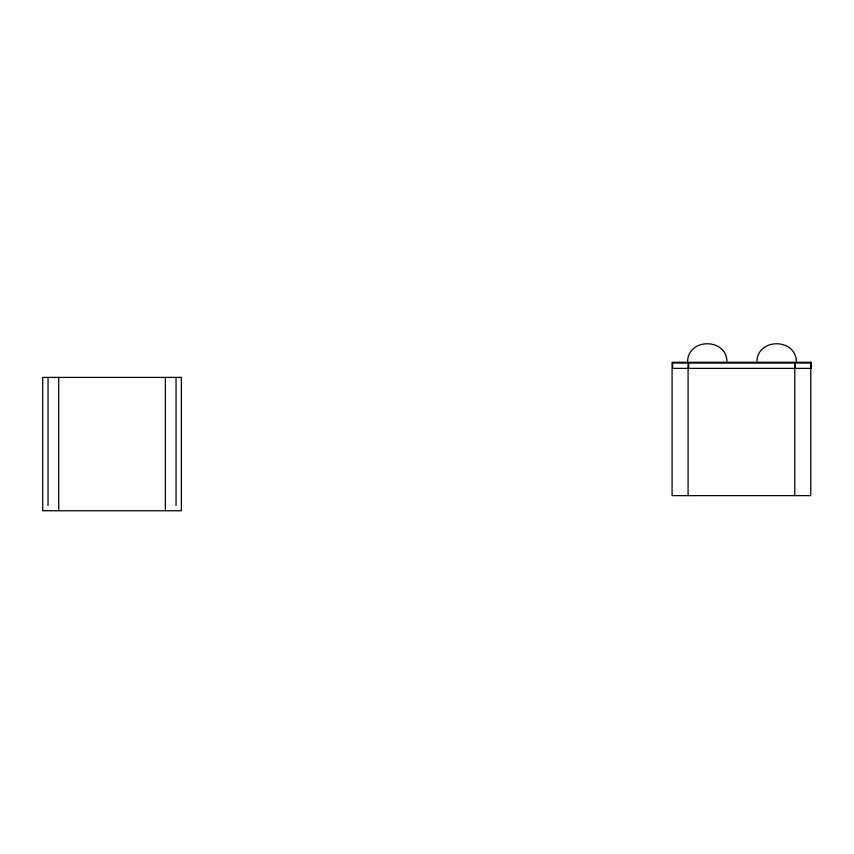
<?xml version="1.0" encoding="UTF-8"?>
<svg xmlns="http://www.w3.org/2000/svg" width="854" height="854" viewBox="0 0 854 854"><rect width="100%" height="100%" fill="white"/><g stroke="black" fill="none" stroke-linecap="round" stroke-linejoin="round"><path stroke-width="1.28" d="M687.587 361.114C688.634 337.992 725.953 337.992 726.989 361.114M756.932 361.114C757.968 337.992 795.298 337.992 796.334 361.114M795.298 363.057L795.298 368.384M794.764 362.288L794.764 495.63M688.623 363.057L688.623 368.384M688.089 362.288L688.089 495.63M176.041 377.404L176.041 505.408M165.377 377.404L165.377 510.745M58.702 377.404L58.702 510.745M48.037 377.404L48.037 505.408M810.766 362.288L672.087 362.288L672.087 495.63L810.766 495.63L810.766 362.288M811.3 363.057L672.621 363.057L672.621 368.384L811.3 368.384L811.3 363.057M181.379 377.404L42.7 377.404L42.7 510.745L181.379 510.745L181.379 377.404"/></g></svg>
